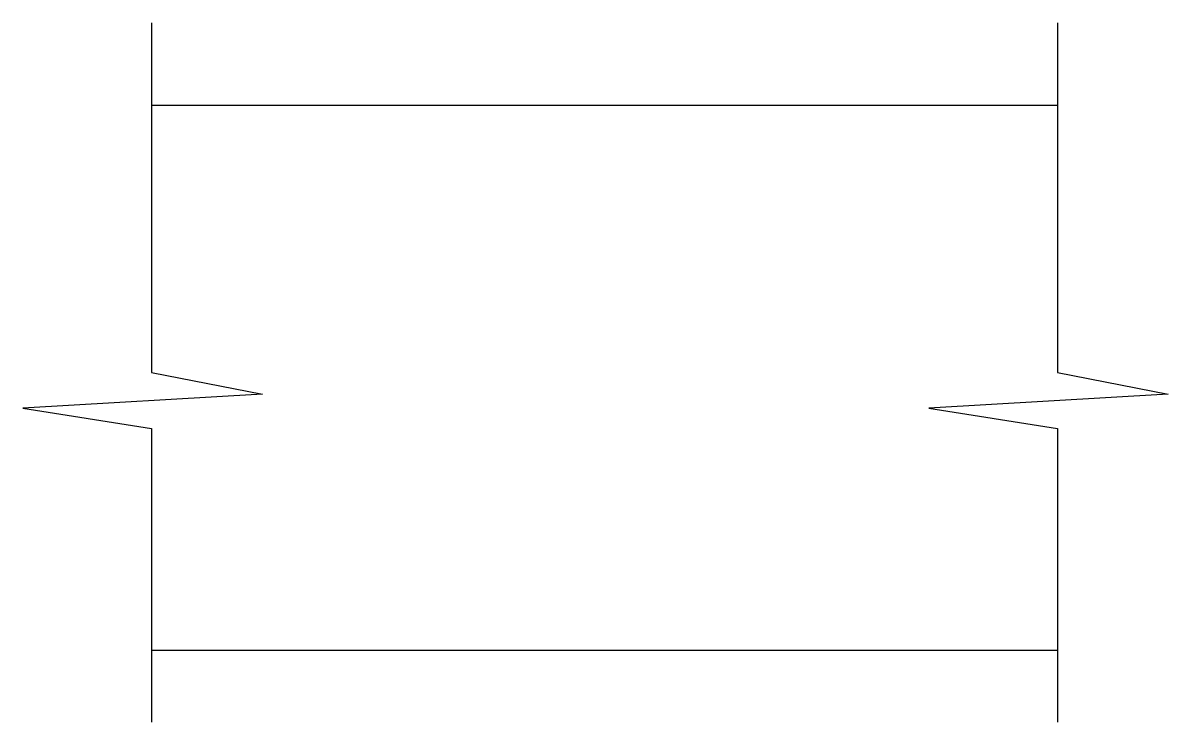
# Model space of a CAD drawing. Header units: metres. Extents: x -19755.4 to -19728.3, y -11735.4 to -11718.9.
import ezdxf

# ---------------------------------------------------------------- set-up
doc = ezdxf.new("R2010")
doc.units = ezdxf.units.M
doc.layers.add('1', color=7, linetype='Continuous')

msp = doc.modelspace()

# ---------------------------------------------------------------- linework, layer by layer
at = {"layer": '1'}
for p, q in [((-19752.37, -11718.87), (-19752.37, -11727.13)), ((-19730.96, -11718.87), (-19730.96, -11727.13)), ((-19752.37, -11720.81), (-19730.96, -11720.81)), ((-19752.37, -11727.13), (-19749.75, -11727.64)), ((-19730.96, -11727.13), (-19728.35, -11727.64)), ((-19749.75, -11727.64), (-19755.41, -11727.97)), ((-19728.35, -11727.64), (-19734, -11727.97)), ((-19755.41, -11727.97), (-19752.37, -11728.45)), ((-19734, -11727.97), (-19730.96, -11728.45)), ((-19752.37, -11728.45), (-19752.37, -11735.39)), ((-19730.96, -11728.45), (-19730.96, -11735.39)), ((-19752.37, -11733.69), (-19730.96, -11733.69))]:
    msp.add_line(p, q, dxfattribs=at)

doc.saveas('drawing.dxf')
